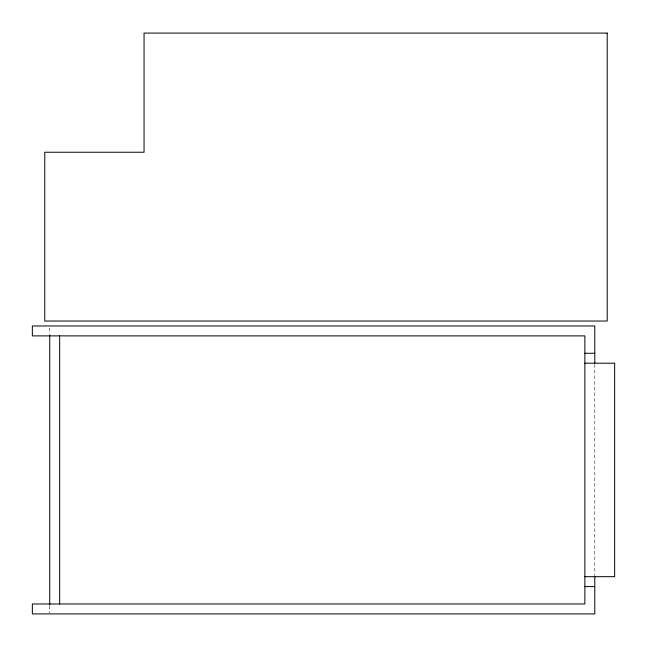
<?xml version="1.0" encoding="UTF-8"?>
<svg xmlns="http://www.w3.org/2000/svg" width="647" height="647" viewBox="0 0 647 647"><rect width="100%" height="100%" fill="white"/><g stroke="black" fill="none" stroke-linecap="round" stroke-linejoin="round"><path stroke-width="0.49" stroke-dasharray="3.23 2.43" d="M594.795 364.358L594.795 575.668M49.73 327.948L49.73 334.046M49.73 605.827L49.73 612.919"/><path stroke-width="0.97" d="M584.864 353.27L594.795 353.27M584.864 363.202L614.65 363.202L614.65 576.679L584.864 576.679M584.864 586.603L594.795 586.603M594.795 363.347L594.795 325.967L32.35 325.967L32.35 335.89L584.864 335.89L584.864 603.983L32.35 603.983L32.35 613.914L594.795 613.914L594.795 576.526M59.653 335.89L59.653 603.983M49.73 335.057L49.73 604.816M607.201 33.086L144.055 33.086L144.055 152.239L44.764 152.239L44.764 321.033L607.201 321.033L607.201 33.086"/></g></svg>
